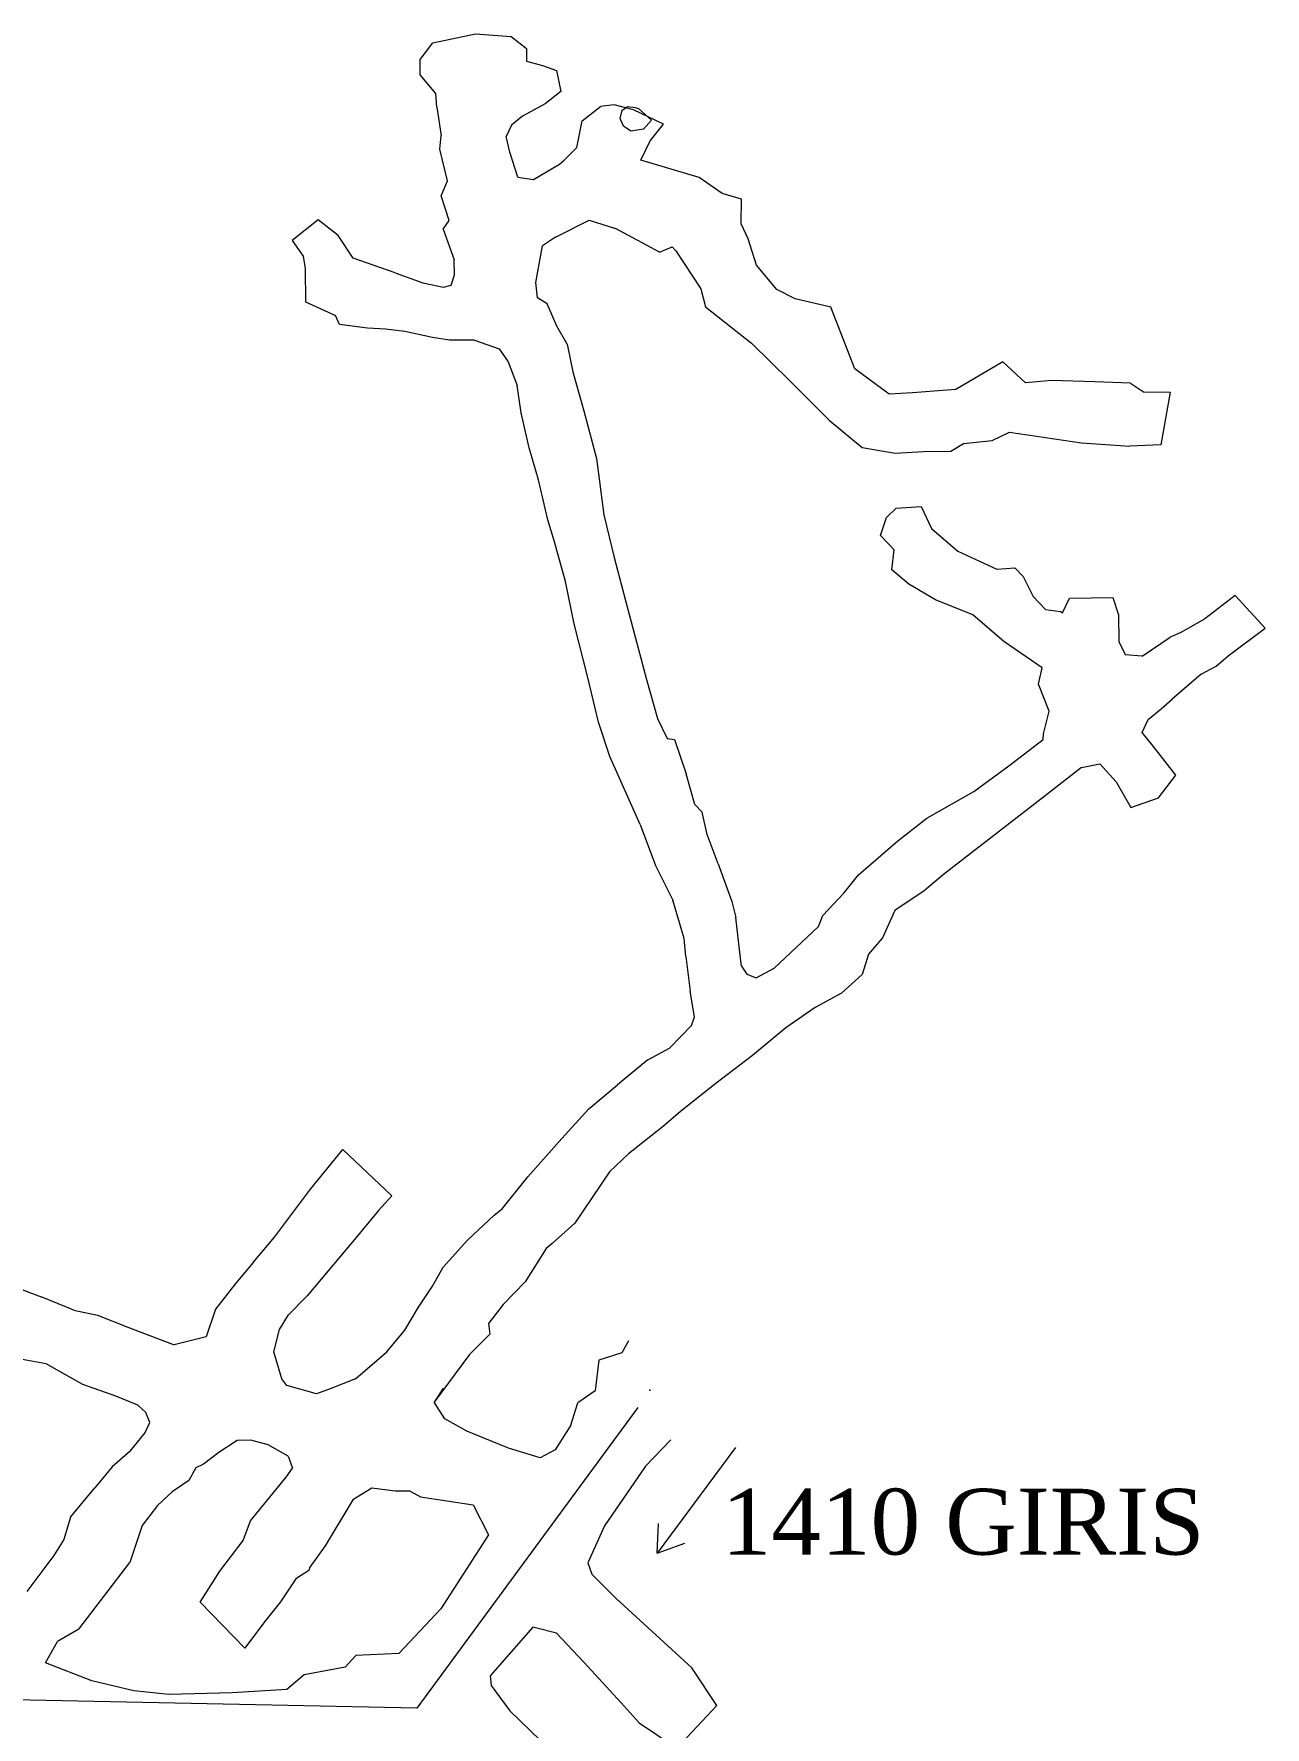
# Model space of a CAD drawing. Header units: metres. Extents: x 539168 to 540247, y 4477583 to 4477986.
# Drawn here: x 539313.7 to 539407.3, y 4477743.8 to 4477872.5 of the extents above; entities that cross this region are included whole.
import ezdxf

# ---------------------------------------------------------------- set-up
doc = ezdxf.new("R2010")
doc.units = ezdxf.units.M
for name, color, linetype, lineweight in [('GEOFENCE', 3, 'Continuous', 0), ('INIT_COORD', 5, 'Continuous', 0), ('KAT_1410', 30, 'Continuous', 0)]:
    doc.layers.add(name, color=color, linetype=linetype, lineweight=lineweight)
doc.styles.get("Standard").update_dxf_attribs({"font": 'times.ttf'})

# ---------------------------------------------------------------- blocks, each defined once
blk = doc.blocks.new('162')
at = {"layer": 'KAT_1410'}
for p, q in [((0, 2.1875, 1435.6234), (0, -2.8125, 1435.6234)), ((0, -2.8125, 1435.6234), (-0.625, -1.875, 1435.6234)), ((0, -2.8125, 1435.6234), (0.625, -1.875, 1435.6234))]:
    blk.add_line(p, q, dxfattribs=at)

msp = doc.modelspace()

# ---------------------------------------------------------------- linework, layer by layer
at = {"layer": 'GEOFENCE'}
for p, q in [((539359.66, 4477768.07), (539342.86, 4477745.23)), ((539342.86, 4477745.23), (539271.66, 4477746.68))]:
    msp.add_line(p, q, dxfattribs=at)
at = {"layer": 'INIT_COORD'}
msp.add_point((539360.56, 4477769.39, 1414.49), dxfattribs=at)
at = {"layer": 'KAT_1410'}
for p, q in [((539343.11, 4477870.56, 1413.5), (539344.06, 4477871.82, 1413.5)), ((539344.06, 4477871.82, 1413.5), (539347.31, 4477872.5, 1413.5)), ((539347.31, 4477872.5, 1413.5), (539350.03, 4477872.3, 1413.5)), ((539350.03, 4477872.3, 1413.5), (539351.19, 4477871.39, 1413.5)), ((539351.19, 4477871.39, 1413.5), (539351.2, 4477870.43, 1413.5)), ((539343.1, 4477869.39, 1413.5), (539343.11, 4477870.56, 1413.5)), ((539351.2, 4477870.43, 1413.5), (539352.4, 4477870.09, 1413.5)), ((539352.4, 4477870.09, 1413.5), (539353.47, 4477869.73, 1413.5)), ((539344.3, 4477867.96, 1413.5), (539343.1, 4477869.39, 1413.5)), ((539353.47, 4477869.73, 1413.5), (539353.81, 4477868.13, 1413.5)), ((539344.38, 4477866.92, 1413.7), (539344.3, 4477867.96, 1413.5)), ((539353.81, 4477868.13, 1413.5), (539352.6, 4477867.19, 1413.5)), ((539344.38, 4477866.92, 1413.7), (539344.71, 4477864.76, 1413.68)), ((539350.88, 4477866.24, 1413.5), (539350.04, 4477865.57, 1413.5)), ((539352.6, 4477867.19, 1413.5), (539350.88, 4477866.24, 1413.5)), ((539355.43, 4477865.88, 1414.36), (539356.82, 4477866.97, 1414.36)), ((539357.85, 4477867.12, 1414.2), (539356.82, 4477866.97, 1414.36)), ((539359.32, 4477866.72, 1414.1), (539357.85, 4477867.12, 1414.2)), ((539358.3, 4477866.08, 1418.67), (539358.47, 4477866.71, 1418.43)), ((539358.47, 4477866.71, 1418.43), (539358.89, 4477866.98, 1418.08)), ((539358.89, 4477866.98, 1418.08), (539359.46, 4477866.9, 1418.06)), ((539361.6, 4477865.65, 1414.1), (539359.32, 4477866.72, 1414.1)), ((539359.46, 4477866.9, 1418.06), (539359.69, 4477866.83, 1418.2)), ((539359.69, 4477866.83, 1418.2), (539360.69, 4477865.95, 1418.33)), ((539350.04, 4477865.57, 1413.5), (539349.65, 4477864.69, 1413.5)), ((539355.01, 4477863.87, 1414.36), (539355.43, 4477865.88, 1414.36)), ((539358.55, 4477865.48, 1418.79), (539358.3, 4477866.08, 1418.67)), ((539359.12, 4477865.1, 1418.89), (539358.55, 4477865.48, 1418.79)), ((539360.09, 4477865.25, 1418.72), (539359.12, 4477865.1, 1418.89)), ((539360.69, 4477865.95, 1418.33), (539360.09, 4477865.25, 1418.72)), ((539360.59, 4477864.36, 1414.1), (539361.6, 4477865.65, 1414.1)), ((539344.61, 4477863.73, 1413.5), (539344.71, 4477864.76, 1413.68)), ((539345.18, 4477861.32, 1413.5), (539344.61, 4477863.73, 1413.5)), ((539349.93, 4477863.5, 1414.14), (539349.65, 4477864.69, 1413.5)), ((539354.05, 4477862.9, 1414.36), (539355.01, 4477863.87, 1414.36)), ((539359.88, 4477862.91, 1414.1), (539360.59, 4477864.36, 1414.1)), ((539350.53, 4477861.6, 1414.14), (539349.93, 4477863.5, 1414.14)), ((539351.72, 4477861.43, 1414.13), (539353.69, 4477862.6, 1414.13)), ((539353.69, 4477862.6, 1414.13), (539354.05, 4477862.9, 1414.36)), ((539364.31, 4477861.58, 1414.1), (539359.88, 4477862.91, 1414.1)), ((539344.7, 4477860.19, 1413.5), (539345.18, 4477861.32, 1413.5)), ((539350.53, 4477861.6, 1414.14), (539351.72, 4477861.43, 1414.13)), ((539366.07, 4477860.38, 1414.1), (539364.31, 4477861.58, 1414.1)), ((539345.31, 4477858.32, 1413.5), (539344.7, 4477860.19, 1413.5)), ((539367.53, 4477859.95, 1414.1), (539366.07, 4477860.38, 1414.1)), ((539367.51, 4477858.05, 1414.1), (539367.53, 4477859.95, 1414.1)), ((539335.36, 4477858.36, 1414), (539333.38, 4477856.79, 1414)), ((539336.88, 4477857.17, 1414), (539335.36, 4477858.36, 1414)), ((539338.02, 4477855.45, 1414), (539336.88, 4477857.17, 1414)), ((539344.86, 4477857.66, 1413.5), (539345.31, 4477858.32, 1413.5)), ((539344.86, 4477857.66, 1413.5), (539345.68, 4477855.32, 1413.76)), ((539353.39, 4477857.05, 1414.13), (539355.94, 4477858.33, 1414.1)), ((539355.94, 4477858.33, 1414.1), (539357.95, 4477857.72, 1414.1)), ((539361.3, 4477855.92, 1414.1), (539357.95, 4477857.72, 1414.1)), ((539368.05, 4477856.91, 1414.1), (539367.51, 4477858.05, 1414.1)), ((539333.38, 4477856.79, 1414), (539334.2, 4477855.61, 1414)), ((539351.9, 4477853.61, 1414.14), (539352.4, 4477856.38, 1414.14)), ((539353.39, 4477857.05, 1414.13), (539352.4, 4477856.38, 1414.14)), ((539361.3, 4477855.92, 1414.1), (539362.27, 4477856.31, 1414.1)), ((539362.27, 4477856.31, 1414.1), (539362.54, 4477856.02, 1414.54)), ((539362.54, 4477856.02, 1414.54), (539364.43, 4477853.13, 1414.94)), ((539368.67, 4477854.92, 1414.9), (539368.05, 4477856.91, 1414.1)), ((539334.2, 4477855.61, 1414), (539334.35, 4477854.66, 1414)), ((539334.35, 4477854.66, 1414), (539334.38, 4477852.13, 1414)), ((539341.2, 4477854.34, 1414), (539338.02, 4477855.45, 1414)), ((539345.72, 4477854.18, 1413.86), (539345.68, 4477855.32, 1413.76)), ((539370.22, 4477853.07, 1414.89), (539368.67, 4477854.92, 1414.9)), ((539341.2, 4477854.34, 1414), (539343.31, 4477853.57, 1413.99)), ((539343.31, 4477853.57, 1413.99), (539344.87, 4477853.24, 1413.76)), ((539344.87, 4477853.24, 1413.76), (539345.45, 4477853.41, 1413.79)), ((539345.45, 4477853.41, 1413.79), (539345.72, 4477854.18, 1413.86)), ((539352.02, 4477852.43, 1413.53), (539351.9, 4477853.61, 1414.14)), ((539334.38, 4477852.13, 1414), (539336.66, 4477851.09, 1413.93)), ((539352.76, 4477851.99, 1413.53), (539352.02, 4477852.43, 1413.53)), ((539353.5, 4477850.29, 1413.53), (539352.76, 4477851.99, 1413.53)), ((539364.43, 4477853.13, 1414.94), (539364.8, 4477851.75, 1414.78)), ((539371.6, 4477852.35, 1414.91), (539370.22, 4477853.07, 1414.89)), ((539374.33, 4477851.73, 1414.98), (539371.6, 4477852.35, 1414.91)), ((539336.97, 4477850.41, 1413.89), (539336.66, 4477851.09, 1413.93)), ((539364.8, 4477851.75, 1414.78), (539368.28, 4477848.99, 1415)), ((539376.15, 4477847.03, 1415.37), (539374.33, 4477851.73, 1414.98)), ((539339.1, 4477850.13, 1413.93), (539336.97, 4477850.41, 1413.89)), ((539340.48, 4477850.05, 1414), (539339.1, 4477850.13, 1413.93)), ((539341.93, 4477849.87, 1414), (539340.48, 4477850.05, 1414)), ((539344.03, 4477849.41, 1413.72), (539341.93, 4477849.87, 1414)), ((539345.33, 4477849.23, 1413.72), (539344.03, 4477849.41, 1413.72)), ((539354.27, 4477848.92, 1413.22), (539353.5, 4477850.29, 1413.53)), ((539347.24, 4477849.21, 1413.76), (539345.33, 4477849.23, 1413.72)), ((539347.24, 4477849.21, 1413.76), (539349.1, 4477848.55, 1413.76)), ((539349.1, 4477848.55, 1413.76), (539349.79, 4477847.56, 1413.76)), ((539354.27, 4477848.92, 1413.22), (539354.7, 4477846.82, 1413.34)), ((539368.28, 4477848.99, 1415), (539371.21, 4477846.13, 1415.15)), ((539349.79, 4477847.56, 1413.76), (539350.47, 4477845.78, 1413.38)), ((539354.7, 4477846.82, 1413.34), (539355.55, 4477843.85, 1413.3)), ((539378.75, 4477845.12, 1415.67), (539376.15, 4477847.03, 1415.37)), ((539387.41, 4477847.56, 1416.54), (539383.82, 4477845.47, 1416.21)), ((539389.12, 4477845.98, 1416.56), (539387.41, 4477847.56, 1416.54)), ((539350.79, 4477843.7, 1413.29), (539350.47, 4477845.78, 1413.38)), ((539371.21, 4477846.13, 1415.15), (539374.19, 4477843.13, 1415.46)), ((539391.13, 4477846.15, 1416.56), (539389.12, 4477845.98, 1416.56)), ((539394.39, 4477846.04, 1416.62), (539391.13, 4477846.15, 1416.56)), ((539397.11, 4477845.95, 1416.89), (539394.39, 4477846.04, 1416.62)), ((539397.11, 4477845.95, 1416.89), (539398.09, 4477845.29, 1416.95)), ((539380.53, 4477845.21, 1416.01), (539378.75, 4477845.12, 1415.67)), ((539383.82, 4477845.47, 1416.21), (539380.53, 4477845.21, 1416.01)), ((539398.09, 4477845.29, 1416.95), (539400.12, 4477845.26, 1416.95)), ((539400.12, 4477845.26, 1416.95), (539399.4, 4477841.25, 1416.95)), ((539351.39, 4477841.04, 1413.02), (539350.79, 4477843.7, 1413.29)), ((539355.55, 4477843.85, 1413.3), (539356.51, 4477840.22, 1413.07)), ((539374.19, 4477843.13, 1415.46), (539376.7, 4477841.06, 1415.9)), ((539386.58, 4477841.59, 1416.01), (539387.91, 4477842.23, 1416.27)), ((539387.91, 4477842.23, 1416.27), (539393.37, 4477841.41, 1416.45)), ((539352.1, 4477838.6, 1413.07), (539351.39, 4477841.04, 1413.02)), ((539376.7, 4477841.06, 1415.9), (539379.22, 4477840.64, 1415.95)), ((539379.22, 4477840.64, 1415.95), (539381.37, 4477840.75, 1415.97)), ((539381.37, 4477840.75, 1415.97), (539383.44, 4477840.77, 1416.1)), ((539383.44, 4477840.77, 1416.1), (539384.41, 4477841.37, 1416.13)), ((539384.41, 4477841.37, 1416.13), (539386.58, 4477841.59, 1416.01)), ((539393.37, 4477841.41, 1416.45), (539397.05, 4477841.15, 1416.88)), ((539399.4, 4477841.25, 1416.95), (539397.05, 4477841.15, 1416.88)), ((539356.51, 4477840.22, 1413.07), (539357.06, 4477835.94, 1413.3)), ((539352.81, 4477835.56, 1413.3), (539352.1, 4477838.6, 1413.07)), ((539379.3, 4477836.44, 1409.1), (539381.19, 4477836.58, 1409.1)), ((539381.19, 4477836.58, 1409.1), (539381.98, 4477834.91, 1409.1)), ((539353.31, 4477833.9, 1413.3), (539352.81, 4477835.56, 1413.3)), ((539357.06, 4477835.94, 1413.3), (539357.86, 4477832.7, 1413.3)), ((539378.09, 4477834.38, 1409.1), (539378.55, 4477835.74, 1409.1)), ((539378.55, 4477835.74, 1409.1), (539379.3, 4477836.44, 1409.1)), ((539379.14, 4477833.28, 1409.1), (539378.09, 4477834.38, 1409.1)), ((539381.98, 4477834.91, 1409.1), (539383.98, 4477833.18, 1409.1)), ((539354.16, 4477830.87, 1413.3), (539353.31, 4477833.9, 1413.3)), ((539357.86, 4477832.7, 1413.3), (539358.85, 4477828.95, 1413.3)), ((539378.97, 4477831.75, 1409.1), (539379.14, 4477833.28, 1409.1)), ((539383.98, 4477833.18, 1409.1), (539386.94, 4477831.82, 1409.1)), ((539380.25, 4477830.66, 1409.1), (539378.97, 4477831.75, 1409.1)), ((539386.94, 4477831.82, 1409.1), (539388.3, 4477831.9, 1409.1)), ((539388.3, 4477831.9, 1409.1), (539388.94, 4477831.24, 1409)), ((539354.8, 4477827.66, 1413.3), (539354.16, 4477830.87, 1413.3)), ((539382.29, 4477829.48, 1409.1), (539380.25, 4477830.66, 1409.1)), ((539388.94, 4477831.24, 1409), (539389.7, 4477829.72, 1408.7)), ((539358.85, 4477828.95, 1413.3), (539360.32, 4477823.43, 1413.3)), ((539385.12, 4477828.33, 1409.1), (539382.29, 4477829.48, 1409.1)), ((539389.7, 4477829.72, 1408.7), (539390.65, 4477828.75, 1408.5)), ((539391.93, 4477828.49, 1408.51), (539392.48, 4477829.6, 1408.51)), ((539392.48, 4477829.6, 1408.51), (539395.75, 4477829.65, 1408.52)), ((539395.75, 4477829.65, 1408.52), (539396.19, 4477828.33, 1408.5)), ((539405.06, 4477829.8, 1407.7), (539402.75, 4477828.03, 1407.68)), ((539407.34, 4477827.33, 1407.7), (539405.06, 4477829.8, 1407.7)), ((539355.86, 4477823.57, 1413.3), (539354.8, 4477827.66, 1413.3)), ((539387.48, 4477826.32, 1409.1), (539385.12, 4477828.33, 1409.1)), ((539390.65, 4477828.75, 1408.5), (539391.79, 4477828.59, 1408.5)), ((539391.79, 4477828.59, 1408.5), (539391.93, 4477828.49, 1408.51)), ((539396.19, 4477828.33, 1408.5), (539396.23, 4477826.28, 1408.48)), ((539402.75, 4477828.03, 1407.68), (539401.57, 4477827.34, 1407.73)), ((539390.4, 4477824.31, 1409.1), (539387.48, 4477826.32, 1409.1)), ((539396.23, 4477826.28, 1408.48), (539396.66, 4477825.46, 1408.45)), ((539398, 4477825.2, 1408.28), (539400.11, 4477826.64, 1407.92)), ((539400.88, 4477826.98, 1407.81), (539400.11, 4477826.64, 1407.92)), ((539401.57, 4477827.34, 1407.73), (539400.88, 4477826.98, 1407.81)), ((539404.52, 4477825.22, 1407.64), (539407.34, 4477827.33, 1407.7)), ((539396.66, 4477825.46, 1408.45), (539396.71, 4477825.31, 1408.45)), ((539398, 4477825.2, 1408.28), (539396.71, 4477825.31, 1408.45)), ((539403.62, 4477824.43, 1407.66), (539404.52, 4477825.22, 1407.64)), ((539390.12, 4477823.07, 1410.57), (539390.4, 4477824.31, 1409.1)), ((539402.47, 4477823.84, 1407.93), (539400.26, 4477821.92, 1408.24)), ((539402.47, 4477823.84, 1407.93), (539403.62, 4477824.43, 1407.66)), ((539356.65, 4477820.19, 1413.3), (539355.86, 4477823.57, 1413.3)), ((539360.32, 4477823.43, 1413.3), (539361.15, 4477820.46, 1413.3)), ((539390.91, 4477821.02, 1409.1), (539390.12, 4477823.07, 1410.57)), ((539398.45, 4477820.38, 1408.25), (539399.43, 4477821.18, 1408.22)), ((539399.43, 4477821.18, 1408.22), (539400.26, 4477821.92, 1408.24)), ((539357.53, 4477817.58, 1413.3), (539356.65, 4477820.19, 1413.3)), ((539361.15, 4477820.46, 1413.3), (539361.89, 4477818.93, 1413.3)), ((539390.48, 4477819.29, 1409.6), (539390.91, 4477821.02, 1409.1)), ((539397.99, 4477819.39, 1408.6), (539398.45, 4477820.38, 1408.25)), ((539361.89, 4477818.93, 1413.3), (539362.44, 4477818.87, 1413.3)), ((539362.44, 4477818.87, 1413.3), (539363.33, 4477816.26, 1413.59)), ((539387.85, 4477816.85, 1410.05), (539390.46, 4477818.87, 1409.59)), ((539390.46, 4477818.87, 1409.59), (539390.48, 4477819.29, 1409.6)), ((539398.75, 4477818.45, 1409), (539397.99, 4477819.39, 1408.6)), ((539359.84, 4477812.4, 1413.62), (539357.53, 4477817.58, 1413.3)), ((539400.55, 4477816.15, 1409.4), (539398.75, 4477818.45, 1409)), ((539363.99, 4477813.93, 1413.53), (539363.33, 4477816.26, 1413.59)), ((539385.2, 4477814.92, 1410.84), (539387.85, 4477816.85, 1410.05)), ((539393.37, 4477816.73, 1409.55), (539390.61, 4477814.59, 1410.08)), ((539393.37, 4477816.73, 1409.55), (539394.77, 4477817.01, 1409.4)), ((539394.77, 4477817.01, 1409.4), (539396.01, 4477815.64, 1409.4)), ((539399.23, 4477814.42, 1409.4), (539400.55, 4477816.15, 1409.4)), ((539381.62, 4477812.87, 1411.7), (539385.2, 4477814.92, 1410.84)), ((539396.01, 4477815.64, 1409.4), (539397.14, 4477813.7, 1409.4)), ((539364.55, 4477813.34, 1413.56), (539363.99, 4477813.93, 1413.53)), ((539390.61, 4477814.59, 1410.08), (539382.89, 4477808.6, 1412)), ((539397.14, 4477813.7, 1409.4), (539399.23, 4477814.42, 1409.4)), ((539359.84, 4477812.4, 1413.62), (539360.99, 4477809.28, 1413.54)), ((539364.91, 4477811.64, 1413.51), (539364.55, 4477813.34, 1413.56)), ((539379.41, 4477811.16, 1412), (539381.62, 4477812.87, 1411.7)), ((539365.76, 4477809.4, 1413.28), (539364.91, 4477811.64, 1413.51)), ((539376.43, 4477808.57, 1412.67), (539379.41, 4477811.16, 1412)), ((539360.99, 4477809.28, 1413.54), (539362.3, 4477806.64, 1413.37)), ((539365.76, 4477809.4, 1413.28), (539366.81, 4477806.55, 1413.22)), ((539375.31, 4477807.18, 1412.84), (539376.43, 4477808.57, 1412.67)), ((539382.89, 4477808.6, 1412), (539381.41, 4477807.36, 1412.27)), ((539373.72, 4477805.48, 1412.86), (539375.31, 4477807.18, 1412.84)), ((539381.41, 4477807.36, 1412.27), (539379.19, 4477805.85, 1412.67)), ((539363.17, 4477803.74, 1413.2), (539362.3, 4477806.64, 1413.37)), ((539366.81, 4477806.55, 1413.22), (539367.09, 4477805.34, 1413.21)), ((539379.19, 4477805.85, 1412.67), (539378.24, 4477803.79, 1412.71)), ((539367.32, 4477803.32, 1412.96), (539367.09, 4477805.34, 1413.21)), ((539371.68, 4477803.06, 1412.87), (539373.38, 4477804.65, 1412.82)), ((539373.38, 4477804.65, 1412.82), (539373.72, 4477805.48, 1412.86)), ((539363.31, 4477802.36, 1413.16), (539363.17, 4477803.74, 1413.2)), ((539367.54, 4477801.64, 1413.13), (539367.32, 4477803.32, 1412.96)), ((539370.02, 4477801.47, 1412.87), (539371.68, 4477803.06, 1412.87)), ((539378.24, 4477803.79, 1412.71), (539377.18, 4477802.54, 1412.76)), ((539363.31, 4477802.36, 1413.16), (539363.63, 4477799.74, 1413.22)), ((539377.18, 4477802.54, 1412.76), (539376.71, 4477800.99, 1412.89)), ((539367.54, 4477801.64, 1413.13), (539367.93, 4477801.03, 1412.93)), ((539367.93, 4477801.03, 1412.93), (539368.66, 4477800.74, 1412.95)), ((539368.66, 4477800.74, 1412.95), (539370.02, 4477801.47, 1412.87)), ((539376.71, 4477800.99, 1412.89), (539375.13, 4477799.58, 1412.76)), ((539363.95, 4477797.78, 1413.13), (539363.63, 4477799.74, 1413.22)), ((539375.13, 4477799.58, 1412.76), (539373.12, 4477798.49, 1412.79)), ((539373.12, 4477798.49, 1412.79), (539370.91, 4477796.95, 1412.84)), ((539362.05, 4477795.39, 1412.92), (539363.74, 4477797.12, 1413.09)), ((539363.74, 4477797.12, 1413.09), (539363.95, 4477797.78, 1413.13)), ((539370.91, 4477796.95, 1412.84), (539368.36, 4477794.85, 1412.87)), ((539360.41, 4477794.51, 1413.03), (539362.05, 4477795.39, 1412.92)), ((539360.41, 4477794.51, 1413.03), (539358.11, 4477792.6, 1413.05)), ((539368.36, 4477794.85, 1412.87), (539365.48, 4477792.63, 1412.93)), ((539355.92, 4477790.78, 1412.88), (539358.11, 4477792.6, 1413.05)), ((539365.48, 4477792.63, 1412.93), (539362.9, 4477790.57, 1412.88)), ((539353.87, 4477788.54, 1412.67), (539355.92, 4477790.78, 1412.88)), ((539362.9, 4477790.57, 1412.88), (539361.59, 4477789.46, 1412.92)), ((539361.59, 4477789.46, 1412.92), (539358.94, 4477787.36, 1412.65)), ((539334.77, 4477784.68, 1412.51), (539337.22, 4477787.69, 1412.28)), ((539337.22, 4477787.69, 1412.28), (539340.95, 4477784.17, 1412.39)), ((539351.3, 4477785.61, 1412.54), (539353.87, 4477788.54, 1412.67)), ((539358.94, 4477787.36, 1412.65), (539357.5, 4477786, 1412.38)), ((539349.34, 4477783.19, 1412.66), (539351.3, 4477785.61, 1412.54)), ((539357.5, 4477786, 1412.38), (539354.87, 4477782.1, 1412.4)), ((539332.02, 4477781.04, 1412.28), (539334.77, 4477784.68, 1412.51)), ((539340.95, 4477784.17, 1412.39), (539339.93, 4477783.05, 1412.36)), ((539339.93, 4477783.05, 1412.36), (539338.1, 4477780.86, 1412.24)), ((539346.7, 4477780.81, 1412.46), (539348.74, 4477782.7, 1412.62)), ((539348.74, 4477782.7, 1412.62), (539349.34, 4477783.19, 1412.66)), ((539354.87, 4477782.1, 1412.4), (539353.14, 4477780.54, 1412.51)), ((539330.42, 4477779.11, 1412.41), (539332.02, 4477781.04, 1412.28)), ((539338.1, 4477780.86, 1412.24), (539334.51, 4477776.57, 1412.27)), ((539346.7, 4477780.81, 1412.46), (539344.85, 4477778.76, 1412.23)), ((539352.68, 4477780.17, 1412.63), (539351.08, 4477777.63, 1412.46)), ((539353.14, 4477780.54, 1412.51), (539352.68, 4477780.17, 1412.63)), ((539330.42, 4477779.11, 1412.41), (539329.08, 4477777.52, 1412.45)), ((539344.03, 4477777.3, 1412.31), (539344.85, 4477778.76, 1412.23)), ((539311.23, 4477777.67, 1411.88), (539314.28, 4477776.48, 1411.9)), ((539329.08, 4477777.52, 1412.45), (539327.55, 4477775.55, 1412.19)), ((539349.41, 4477775.9, 1412.33), (539351.08, 4477777.63, 1412.46)), ((539316.78, 4477775.48, 1411.9), (539314.28, 4477776.48, 1411.9)), ((539333.1, 4477775.13, 1412.37), (539334.51, 4477776.57, 1412.27)), ((539342.98, 4477775.71, 1412.27), (539344.03, 4477777.3, 1412.31)), ((539316.78, 4477775.48, 1411.9), (539318.58, 4477775.09, 1411.91)), ((539318.58, 4477775.09, 1411.91), (539320.89, 4477774.18, 1411.92)), ((539327.55, 4477775.55, 1412.19), (539326.84, 4477773.45, 1412.23)), ((539332.4, 4477774, 1412.19), (539333.1, 4477775.13, 1412.37)), ((539341.95, 4477773.95, 1412.27), (539342.98, 4477775.71, 1412.27)), ((539349.41, 4477775.9, 1412.33), (539348.31, 4477774.46, 1412.37)), ((539320.89, 4477774.18, 1411.92), (539324.41, 4477772.84, 1412.35)), ((539326.84, 4477773.45, 1412.23), (539324.41, 4477772.84, 1412.35)), ((539331.99, 4477772.31, 1412.21), (539332.4, 4477774, 1412.19)), ((539340.57, 4477772.31, 1412.25), (539341.95, 4477773.95, 1412.27)), ((539348.39, 4477773.66, 1412.31), (539346.85, 4477772.1, 1412.27)), ((539348.31, 4477774.46, 1412.37), (539348.39, 4477773.66, 1412.31)), ((539332.58, 4477770.27, 1412.23), (539331.99, 4477772.31, 1412.21)), ((539338.2, 4477770.26, 1412.31), (539340.57, 4477772.31, 1412.25)), ((539358.44, 4477772.23, 1414.51), (539356.68, 4477771.67, 1414.33)), ((539358.95, 4477773.16, 1414.66), (539358.44, 4477772.23, 1414.51)), ((539314.66, 4477771.41, 1411.7), (539311.89, 4477771.91, 1411.7)), ((539317.46, 4477769.82, 1411.88), (539314.66, 4477771.41, 1411.7)), ((539346.85, 4477772.1, 1412.27), (539344.18, 4477768.48, 1412.31)), ((539356.68, 4477771.67, 1414.33), (539356.42, 4477769.35, 1414.06)), ((539319.98, 4477768.94, 1411.84), (539317.46, 4477769.82, 1411.88)), ((539332.98, 4477769.75, 1412.21), (539332.58, 4477770.27, 1412.23)), ((539335.22, 4477769.11, 1412.1), (539332.98, 4477769.75, 1412.21)), ((539338.2, 4477770.26, 1412.31), (539336.25, 4477769.49, 1412.32)), ((539321.63, 4477768.26, 1412.05), (539319.98, 4477768.94, 1411.84)), ((539336.25, 4477769.49, 1412.32), (539335.22, 4477769.11, 1412.1)), ((539344.84, 4477769.54, 1412.41), (539344.18, 4477768.48, 1412.31)), ((539344.99, 4477767.22, 1412.19), (539344.18, 4477768.48, 1412.31)), ((539354.56, 4477766.74, 1413.79), (539355.09, 4477768.43, 1414.01)), ((539356.42, 4477769.35, 1414.06), (539355.09, 4477768.43, 1414.01)), ((539322.25, 4477767.69, 1412.41), (539321.63, 4477768.26, 1412.05)), ((539322.56, 4477766.93, 1412.41), (539322.25, 4477767.69, 1412.41)), ((539346.66, 4477766.28, 1412.23), (539344.99, 4477767.22, 1412.19)), ((539321.05, 4477764.76, 1411.66), (539322.17, 4477766.12, 1412.16)), ((539322.17, 4477766.12, 1412.16), (539322.56, 4477766.93, 1412.41)), ((539349.82, 4477764.98, 1412.48), (539346.66, 4477766.28, 1412.23)), ((539354.56, 4477766.74, 1413.79), (539353.37, 4477764.86, 1412.53)), ((539321.05, 4477764.76, 1411.66), (539319.69, 4477763.57, 1411.72)), ((539327.81, 4477764.65, 1412.41), (539326.64, 4477763.78, 1412.41)), ((539329.19, 4477765.56, 1412.05), (539327.81, 4477764.65, 1412.41)), ((539330.22, 4477765.59, 1412.1), (539329.19, 4477765.56, 1412.05)), ((539331.54, 4477765.24, 1412.32), (539330.22, 4477765.59, 1412.1)), ((539333.07, 4477764.38, 1412.19), (539331.54, 4477765.24, 1412.32)), ((539352.23, 4477764.26, 1412.53), (539349.82, 4477764.98, 1412.48)), ((539353.37, 4477764.86, 1412.53), (539352.23, 4477764.26, 1412.53)), ((539362.16, 4477765.61, 1414.33), (539360.24, 4477763.63, 1413.79)), ((539319.69, 4477763.57, 1411.72), (539318.36, 4477761.98, 1411.47)), ((539326.06, 4477763.49, 1412.41), (539325.51, 4477762.52, 1412.41)), ((539326.64, 4477763.78, 1412.41), (539326.06, 4477763.49, 1412.41)), ((539332.92, 4477762.79, 1412.05), (539333.39, 4477763.48, 1412.15)), ((539333.07, 4477764.38, 1412.19), (539333.39, 4477763.48, 1412.15)), ((539360.24, 4477763.63, 1413.79), (539357.11, 4477759.09, 1413.55)), ((539316.51, 4477759.74, 1411.34), (539318.36, 4477761.98, 1411.47)), ((539325.51, 4477762.52, 1412.41), (539324.24, 4477761.66, 1411.84)), ((539330.2, 4477759.47, 1411.09), (539332.92, 4477762.79, 1412.05)), ((539339.42, 4477761.96, 1412.15), (539337.99, 4477761.07, 1412.2)), ((539341.2, 4477761.71, 1412.15), (539339.42, 4477761.96, 1412.15)), ((539323.13, 4477760.62, 1411.34), (539321.97, 4477759.1, 1411.34)), ((539324.24, 4477761.66, 1411.84), (539323.13, 4477760.62, 1411.34)), ((539337.99, 4477761.07, 1412.2), (539335.87, 4477757.57, 1411.48)), ((539342.35, 4477761.73, 1412.44), (539341.2, 4477761.71, 1412.15)), ((539342.35, 4477761.73, 1412.44), (539343.13, 4477761.29, 1412.19)), ((539343.13, 4477761.29, 1412.19), (539347.13, 4477760.67, 1412.31)), ((539347.13, 4477760.67, 1412.31), (539348.31, 4477758.4, 1412.11)), ((539316.51, 4477759.74, 1411.34), (539316.01, 4477758.05, 1410.76)), ((539329.64, 4477757.98, 1410.83), (539330.2, 4477759.47, 1411.09)), ((539316.01, 4477758.05, 1410.76), (539315.25, 4477756.83, 1410.54)), ((539321.97, 4477759.1, 1411.34), (539321.04, 4477756.3, 1411.34)), ((539348.31, 4477758.4, 1412.11), (539344.68, 4477752.78, 1411.65)), ((539357.11, 4477759.09, 1413.55), (539355.86, 4477756.26, 1412.02)), ((539315.25, 4477756.83, 1410.54), (539313.19, 4477754.09, 1410.4)), ((539327.87, 4477755.63, 1410.11), (539329.64, 4477757.98, 1410.83)), ((539335.87, 4477757.57, 1411.48), (539334.71, 4477755.94, 1411.24)), ((539317.16, 4477751.22, 1410.36), (539321.04, 4477756.3, 1411.34)), ((539326.37, 4477753.27, 1410.01), (539327.87, 4477755.63, 1410.11)), ((539334.63, 4477755.7, 1411.04), (539333.66, 4477755.05, 1410.83)), ((539334.71, 4477755.94, 1411.24), (539334.63, 4477755.7, 1411.04)), ((539355.86, 4477756.26, 1412.02), (539356.16, 4477755.4, 1411.98)), ((539333.66, 4477755.05, 1410.83), (539332.48, 4477753.31, 1410.47)), ((539358.01, 4477753.55, 1412.01), (539356.16, 4477755.4, 1411.98)), ((539329.77, 4477749.79, 1410.01), (539326.37, 4477753.27, 1410.01)), ((539332.48, 4477753.31, 1410.47), (539331.28, 4477751.79, 1410.83)), ((539363.75, 4477748.3, 1411.67), (539358.01, 4477753.55, 1412.01)), ((539331.28, 4477751.79, 1410.83), (539329.77, 4477749.79, 1410.01)), ((539344.68, 4477752.78, 1411.65), (539341.49, 4477749.38, 1411.16)), ((539314.63, 4477748.66, 1410.89), (539315.54, 4477750.28, 1410.6)), ((539317.16, 4477751.22, 1410.36), (539315.54, 4477750.28, 1410.6)), ((539351.68, 4477751.39, 1411.34), (539348.42, 4477747.67, 1410.04)), ((539353.48, 4477750.92, 1411.93), (539351.68, 4477751.39, 1411.34)), ((539355.54, 4477748.72, 1411.83), (539353.48, 4477750.92, 1411.93)), ((539338.21, 4477749.23, 1410.76), (539337.41, 4477748.33, 1410.64)), ((539341.49, 4477749.38, 1411.16), (539338.21, 4477749.23, 1410.76)), ((539318.14, 4477747.29, 1410.86), (539314.63, 4477748.66, 1410.89)), ((539334.28, 4477747.75, 1410.57), (539332.97, 4477746.65, 1410.61)), ((539337.41, 4477748.33, 1410.64), (539334.28, 4477747.75, 1410.57)), ((539355.54, 4477748.72, 1411.83), (539358.38, 4477745.64, 1411.75)), ((539365.66, 4477745.43, 1411.67), (539363.75, 4477748.3, 1411.67)), ((539321.34, 4477746.55, 1410.97), (539318.14, 4477747.29, 1410.86)), ((539324, 4477746.25, 1410.95), (539321.34, 4477746.55, 1410.97)), ((539332.97, 4477746.65, 1410.61), (539328.81, 4477746.38, 1410.71)), ((539348.42, 4477747.67, 1410.04), (539348.5, 4477746.95, 1410.51)), ((539348.5, 4477746.95, 1410.51), (539349.92, 4477745.01, 1410.7)), ((539328.81, 4477746.38, 1410.71), (539324, 4477746.25, 1410.95)), ((539358.38, 4477745.64, 1411.75), (539359.76, 4477744.1, 1411.67)), ((539362.61, 4477742.17, 1411.67), (539365.66, 4477745.43, 1411.67)), ((539349.92, 4477745.01, 1410.7), (539353.03, 4477742, 1410.73)), ((539359.76, 4477744.1, 1411.67), (539362.61, 4477742.17, 1411.67))]:
    msp.add_line(p, q, dxfattribs=at)

# ---------------------------------------------------------------- block references
at = {"layer": 'KAT_1410', "xscale": 2, "yscale": 2, "rotation": 323.3209106277037}
msp.add_blockref('162', (539364.47, 4477761.52, 1435.62), dxfattribs=at)

# ---------------------------------------------------------------- texts
at = {"layer": 'KAT_1410'}
msp.add_text('1410 GIRIS', height=5, dxfattribs=at).set_placement((539366.02, 4477756.9))

doc.saveas('drawing.dxf')
